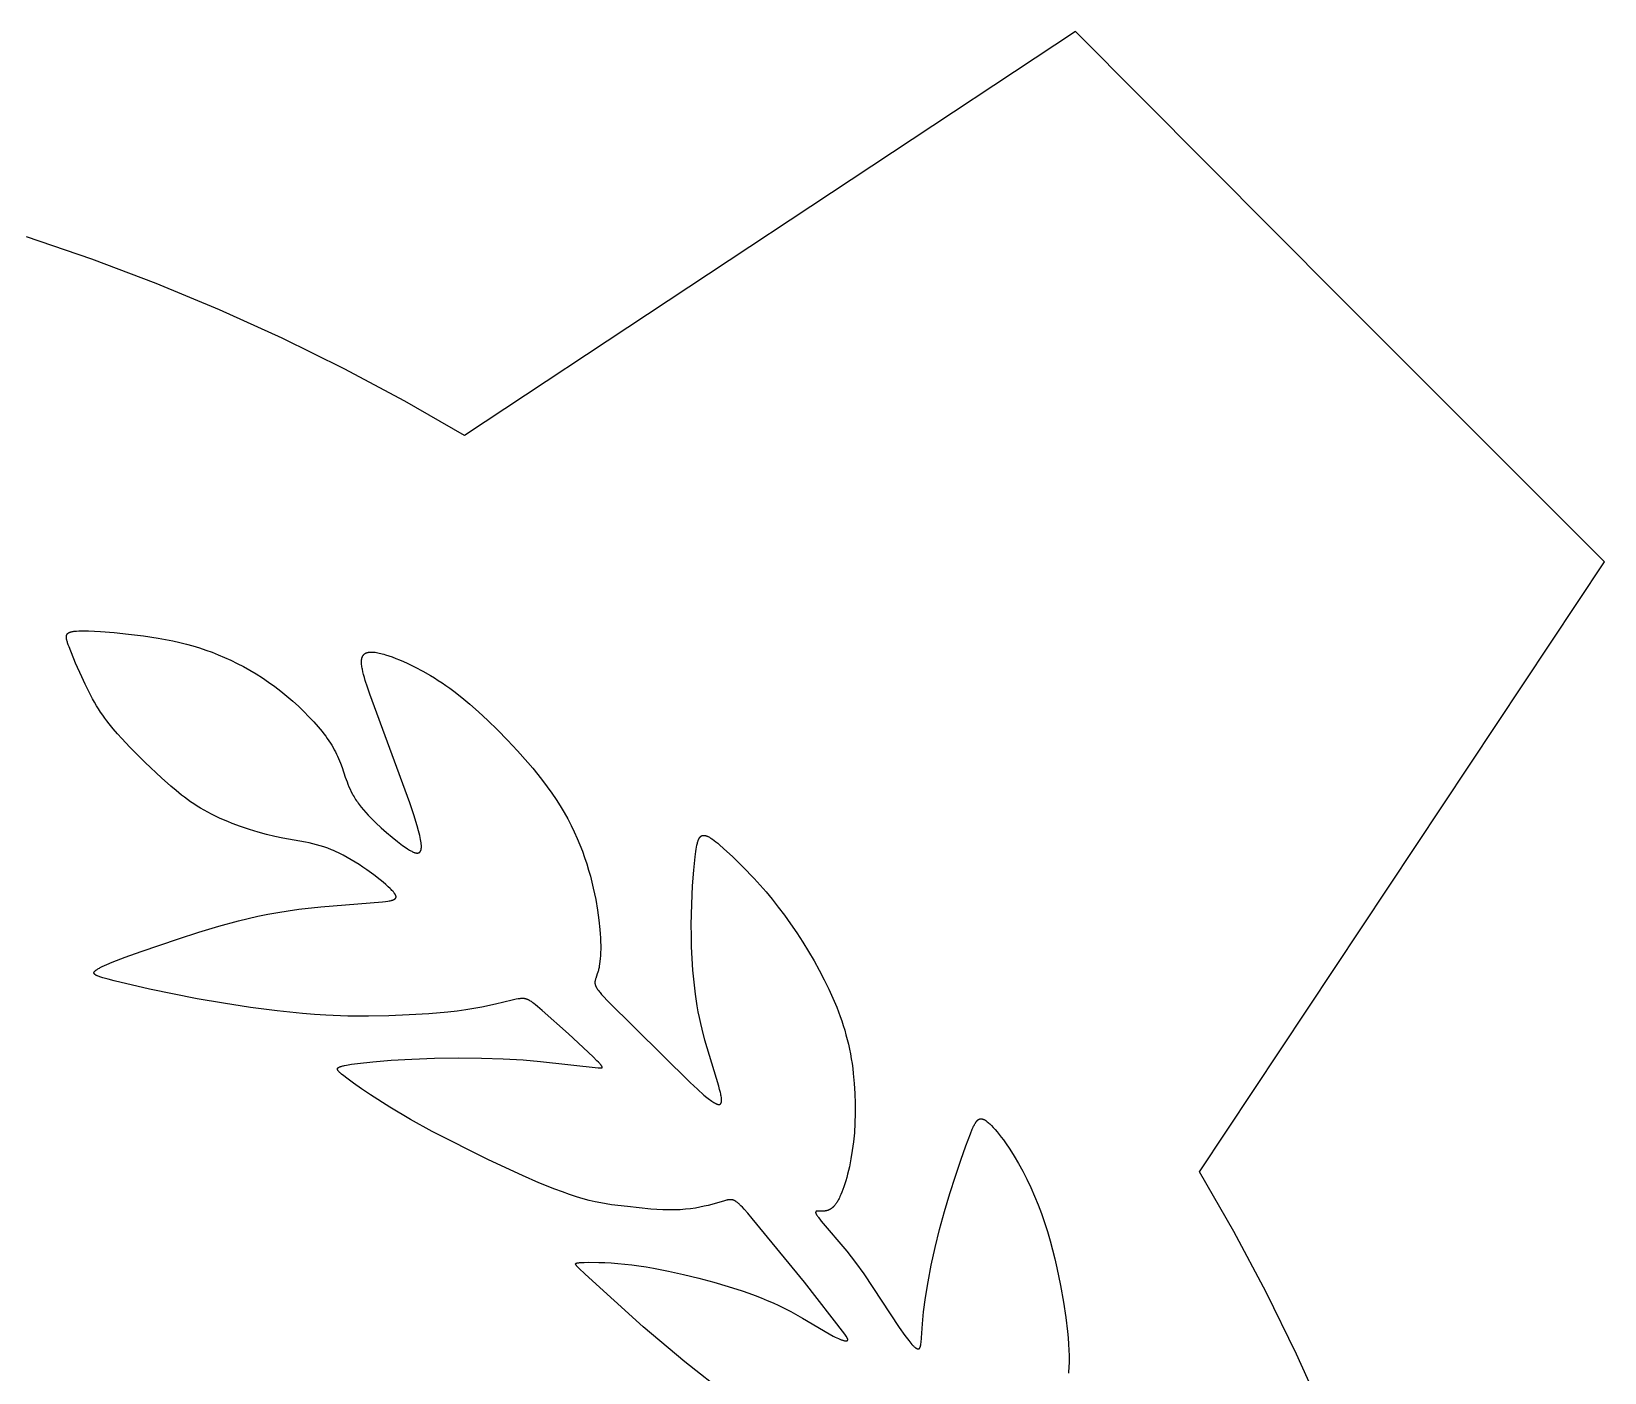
# Model space of a CAD drawing. Extents: x 8280 to 8757, y 218 to 430.
# Drawn here: x 8425.9 to 8492.5, y 349.8 to 406.5 of the extents above; entities that cross this region are included whole.
import ezdxf

# ---------------------------------------------------------------- set-up
doc = ezdxf.new("R2010")
doc.units = 0
doc.header["$MEASUREMENT"] = 0
doc.layers.add('MAKE2D$VISIBLE$CURVES', color=7, linetype='CONTINUOUS')

msp = doc.modelspace()

# ---------------------------------------------------------------- linework, layer by layer
at = {"layer": 'MAKE2D$VISIBLE$CURVES', "color": 7}
for points in [[(8480.669, 347.944), (8479.47, 350.598), (8478.185, 353.213), (8476.816, 355.784), (8475.364, 358.31), (8492.507, 384.103), (8481.301, 395.309), (8470.124, 406.545), (8444.263, 389.453), (8441.74, 390.907), (8439.171, 392.279), (8436.56, 393.568), (8433.908, 394.771), (8431.218, 395.887), (8428.494, 396.916), (8425.737, 397.857)], [(8455.385, 348.852), (8453.592, 350.271), (8451.832, 351.75), (8449.378, 353.98), (8449.101, 354.238), (8449.056, 354.284), (8449.037, 354.304), (8449.021, 354.322), (8449.014, 354.331), (8449.007, 354.339), (8449.001, 354.347), (8448.995, 354.355), (8448.99, 354.362), (8448.988, 354.366), (8448.986, 354.369), (8448.984, 354.372), (8448.982, 354.376), (8448.98, 354.379), (8448.979, 354.382), (8448.977, 354.385), (8448.976, 354.388), (8448.976, 354.389), (8448.975, 354.391), (8448.975, 354.392), (8448.974, 354.394), (8448.974, 354.395), (8448.973, 354.396), (8448.973, 354.398), (8448.973, 354.399), (8448.972, 354.4), (8448.972, 354.401), (8448.972, 354.403), (8448.972, 354.404), (8448.972, 354.405), (8448.972, 354.406), (8448.972, 354.408), (8448.972, 354.409), (8448.972, 354.41), (8448.972, 354.411), (8448.972, 354.412), (8448.972, 354.413), (8448.972, 354.415), (8448.972, 354.416), (8448.973, 354.417), (8448.973, 354.418), (8448.973, 354.419), (8448.974, 354.42), (8448.974, 354.421), (8448.975, 354.422), (8448.975, 354.423), (8448.976, 354.424), (8448.976, 354.425), (8448.977, 354.426), (8448.977, 354.427), (8448.978, 354.427), (8448.979, 354.428), (8448.979, 354.429), (8448.98, 354.43), (8448.981, 354.431), (8448.982, 354.432), (8448.983, 354.433), (8448.984, 354.433), (8448.985, 354.434), (8448.986, 354.435), (8448.987, 354.436), (8448.988, 354.437), (8448.989, 354.437), (8448.99, 354.438), (8448.991, 354.439), (8448.992, 354.44), (8448.994, 354.44), (8448.995, 354.441), (8448.996, 354.442), (8448.999, 354.443), (8449.002, 354.444), (8449.005, 354.445), (8449.008, 354.447), (8449.011, 354.448), (8449.015, 354.449), (8449.019, 354.45), (8449.022, 354.451), (8449.03, 354.453), (8449.039, 354.455), (8449.048, 354.456), (8449.058, 354.458), (8449.079, 354.461), (8449.103, 354.463), (8449.129, 354.465), (8449.188, 354.469), (8449.333, 354.474), (8449.511, 354.478), (8449.951, 354.474), (8450.205, 354.466), (8450.475, 354.452), (8450.758, 354.432), (8451.051, 354.406), (8451.348, 354.372), (8451.65, 354.331), (8451.957, 354.283), (8452.266, 354.23), (8452.895, 354.106), (8453.534, 353.963), (8454.178, 353.805), (8454.815, 353.634), (8455.432, 353.454), (8456.018, 353.267), (8456.295, 353.172), (8456.562, 353.074), (8456.822, 352.974), (8457.076, 352.869), (8457.326, 352.76), (8457.574, 352.645), (8457.821, 352.523), (8458.07, 352.393), (8458.572, 352.114), (8459.7, 351.454), (8459.875, 351.359), (8459.954, 351.318), (8460.027, 351.282), (8460.094, 351.252), (8460.155, 351.225), (8460.21, 351.204), (8460.236, 351.194), (8460.26, 351.186), (8460.283, 351.179), (8460.305, 351.173), (8460.325, 351.167), (8460.344, 351.163), (8460.353, 351.161), (8460.362, 351.16), (8460.37, 351.159), (8460.378, 351.157), (8460.386, 351.157), (8460.393, 351.156), (8460.4, 351.156), (8460.407, 351.155), (8460.414, 351.155), (8460.417, 351.155), (8460.42, 351.156), (8460.423, 351.156), (8460.426, 351.156), (8460.429, 351.156), (8460.431, 351.157), (8460.434, 351.157), (8460.437, 351.158), (8460.439, 351.158), (8460.442, 351.159), (8460.444, 351.159), (8460.446, 351.16), (8460.449, 351.161), (8460.451, 351.161), (8460.453, 351.162), (8460.455, 351.163), (8460.457, 351.164), (8460.459, 351.165), (8460.46, 351.165), (8460.461, 351.166), (8460.462, 351.166), (8460.463, 351.167), (8460.463, 351.167), (8460.464, 351.168), (8460.465, 351.168), (8460.466, 351.169), (8460.467, 351.17), (8460.467, 351.17), (8460.468, 351.171), (8460.469, 351.171), (8460.47, 351.172), (8460.47, 351.173), (8460.471, 351.173), (8460.472, 351.174), (8460.472, 351.175), (8460.473, 351.175), (8460.474, 351.176), (8460.474, 351.177), (8460.475, 351.177), (8460.475, 351.178), (8460.476, 351.179), (8460.476, 351.18), (8460.477, 351.18), (8460.477, 351.181), (8460.478, 351.182), (8460.478, 351.183), (8460.479, 351.184), (8460.479, 351.184), (8460.48, 351.185), (8460.48, 351.186), (8460.48, 351.187), (8460.481, 351.188), (8460.481, 351.189), (8460.481, 351.19), (8460.482, 351.19), (8460.482, 351.191), (8460.482, 351.192), (8460.483, 351.193), (8460.483, 351.194), (8460.483, 351.195), (8460.483, 351.196), (8460.484, 351.197), (8460.484, 351.198), (8460.484, 351.199), (8460.484, 351.201), (8460.484, 351.203), (8460.485, 351.205), (8460.485, 351.207), (8460.485, 351.209), (8460.485, 351.211), (8460.485, 351.214), (8460.484, 351.216), (8460.484, 351.218), (8460.484, 351.22), (8460.484, 351.223), (8460.483, 351.225), (8460.483, 351.228), (8460.482, 351.23), (8460.482, 351.233), (8460.481, 351.235), (8460.48, 351.238), (8460.479, 351.243), (8460.477, 351.249), (8460.475, 351.254), (8460.472, 351.26), (8460.47, 351.266), (8460.467, 351.272), (8460.464, 351.279), (8460.461, 351.285), (8460.453, 351.299), (8460.445, 351.313), (8460.436, 351.328), (8460.426, 351.343), (8460.415, 351.36), (8460.39, 351.395), (8460.363, 351.433), (8458.651, 353.635), (8456.444, 356.336), (8456.254, 356.558), (8456.096, 356.734), (8456.028, 356.807), (8455.967, 356.871), (8455.911, 356.926), (8455.885, 356.95), (8455.86, 356.973), (8455.836, 356.993), (8455.813, 357.012), (8455.791, 357.029), (8455.77, 357.044), (8455.759, 357.051), (8455.749, 357.058), (8455.739, 357.064), (8455.729, 357.07), (8455.72, 357.076), (8455.71, 357.081), (8455.701, 357.086), (8455.692, 357.09), (8455.682, 357.094), (8455.673, 357.098), (8455.664, 357.102), (8455.655, 357.105), (8455.646, 357.108), (8455.638, 357.111), (8455.629, 357.114), (8455.62, 357.116), (8455.611, 357.118), (8455.603, 357.12), (8455.594, 357.121), (8455.585, 357.123), (8455.576, 357.124), (8455.568, 357.125), (8455.559, 357.126), (8455.55, 357.126), (8455.541, 357.127), (8455.532, 357.127), (8455.514, 357.127), (8455.495, 357.126), (8455.476, 357.125), (8455.457, 357.124), (8455.438, 357.121), (8455.418, 357.118), (8455.398, 357.115), (8455.377, 357.111), (8455.356, 357.107), (8455.312, 357.097), (8455.266, 357.085), (8454.736, 356.928), (8454.582, 356.888), (8454.414, 356.848), (8454.233, 356.811), (8454.039, 356.776), (8453.834, 356.746), (8453.618, 356.722), (8453.506, 356.712), (8453.392, 356.705), (8453.276, 356.699), (8453.157, 356.695), (8453.037, 356.693), (8452.914, 356.694), (8452.665, 356.701), (8452.412, 356.715), (8452.157, 356.733), (8451.164, 356.835), (8450.483, 356.916), (8450.259, 356.949), (8450.031, 356.989), (8449.795, 357.037), (8449.548, 357.095), (8449.287, 357.165), (8449.01, 357.249), (8448.717, 357.346), (8448.409, 357.454), (8448.09, 357.574), (8447.419, 357.844), (8446.717, 358.148), (8445.288, 358.816), (8442.905, 360.018), (8441.988, 360.52), (8441.11, 361.042), (8440.286, 361.57), (8439.91, 361.824), (8439.573, 362.06), (8439.288, 362.27), (8439.169, 362.362), (8439.067, 362.443), (8439.024, 362.48), (8439.004, 362.497), (8438.985, 362.514), (8438.968, 362.53), (8438.953, 362.545), (8438.946, 362.553), (8438.939, 362.56), (8438.933, 362.567), (8438.927, 362.575), (8438.921, 362.582), (8438.916, 362.588), (8438.914, 362.592), (8438.912, 362.595), (8438.91, 362.598), (8438.908, 362.602), (8438.906, 362.605), (8438.904, 362.608), (8438.902, 362.611), (8438.901, 362.615), (8438.899, 362.618), (8438.898, 362.621), (8438.897, 362.624), (8438.895, 362.627), (8438.894, 362.63), (8438.894, 362.632), (8438.894, 362.633), (8438.893, 362.635), (8438.893, 362.636), (8438.893, 362.638), (8438.892, 362.639), (8438.892, 362.641), (8438.892, 362.642), (8438.892, 362.643), (8438.891, 362.645), (8438.891, 362.646), (8438.891, 362.648), (8438.891, 362.649), (8438.891, 362.651), (8438.891, 362.652), (8438.891, 362.654), (8438.891, 362.655), (8438.891, 362.656), (8438.891, 362.658), (8438.891, 362.659), (8438.892, 362.661), (8438.892, 362.662), (8438.892, 362.663), (8438.892, 362.665), (8438.893, 362.666), (8438.893, 362.667), (8438.893, 362.669), (8438.894, 362.67), (8438.894, 362.671), (8438.895, 362.673), (8438.895, 362.674), (8438.896, 362.676), (8438.897, 362.677), (8438.897, 362.678), (8438.898, 362.679), (8438.899, 362.681), (8438.899, 362.682), (8438.9, 362.683), (8438.901, 362.685), (8438.902, 362.686), (8438.903, 362.687), (8438.903, 362.689), (8438.904, 362.69), (8438.905, 362.691), (8438.906, 362.692), (8438.907, 362.694), (8438.908, 362.695), (8438.91, 362.696), (8438.912, 362.699), (8438.914, 362.701), (8438.917, 362.704), (8438.92, 362.706), (8438.923, 362.709), (8438.926, 362.711), (8438.929, 362.713), (8438.932, 362.716), (8438.936, 362.718), (8438.94, 362.721), (8438.944, 362.723), (8438.948, 362.725), (8438.952, 362.728), (8438.96, 362.732), (8438.97, 362.737), (8438.98, 362.741), (8438.991, 362.746), (8439.002, 362.75), (8439.014, 362.755), (8439.027, 362.759), (8439.054, 362.768), (8439.084, 362.777), (8439.117, 362.785), (8439.153, 362.794), (8439.192, 362.802), (8439.279, 362.82), (8439.489, 362.855), (8439.746, 362.89), (8440.384, 362.96), (8441.16, 363.023), (8442.045, 363.074), (8443.005, 363.109), (8443.999, 363.125), (8444.981, 363.12), (8445.909, 363.092), (8446.745, 363.041), (8447.481, 362.975), (8449.926, 362.706), (8449.966, 362.703), (8450.002, 362.7), (8450.018, 362.7), (8450.026, 362.7), (8450.033, 362.7), (8450.04, 362.7), (8450.046, 362.7), (8450.052, 362.701), (8450.055, 362.701), (8450.058, 362.701), (8450.061, 362.702), (8450.064, 362.702), (8450.066, 362.703), (8450.069, 362.703), (8450.071, 362.704), (8450.072, 362.704), (8450.073, 362.705), (8450.074, 362.705), (8450.075, 362.705), (8450.076, 362.706), (8450.077, 362.706), (8450.078, 362.707), (8450.079, 362.707), (8450.08, 362.707), (8450.081, 362.708), (8450.082, 362.708), (8450.083, 362.709), (8450.084, 362.709), (8450.084, 362.71), (8450.085, 362.711), (8450.086, 362.711), (8450.086, 362.712), (8450.087, 362.712), (8450.088, 362.713), (8450.088, 362.714), (8450.089, 362.714), (8450.09, 362.715), (8450.09, 362.716), (8450.091, 362.716), (8450.091, 362.717), (8450.092, 362.718), (8450.092, 362.719), (8450.092, 362.719), (8450.093, 362.72), (8450.093, 362.721), (8450.093, 362.722), (8450.094, 362.723), (8450.094, 362.723), (8450.094, 362.724), (8450.094, 362.725), (8450.094, 362.726), (8450.094, 362.727), (8450.094, 362.728), (8450.095, 362.729), (8450.095, 362.73), (8450.095, 362.731), (8450.094, 362.732), (8450.094, 362.733), (8450.094, 362.734), (8450.094, 362.736), (8450.094, 362.737), (8450.094, 362.738), (8450.094, 362.739), (8450.093, 362.74), (8450.093, 362.741), (8450.093, 362.743), (8450.092, 362.744), (8450.092, 362.745), (8450.091, 362.747), (8450.09, 362.749), (8450.089, 362.752), (8450.088, 362.755), (8450.087, 362.758), (8450.085, 362.761), (8450.084, 362.764), (8450.082, 362.768), (8450.08, 362.771), (8450.076, 362.778), (8450.071, 362.785), (8450.065, 362.793), (8450.059, 362.802), (8450.053, 362.811), (8450.045, 362.82), (8450.029, 362.84), (8450.01, 362.862), (8449.988, 362.886), (8449.936, 362.941), (8449.873, 363.005), (8449.71, 363.165), (8448.664, 364.137), (8447.559, 365.13), (8447.362, 365.3), (8447.278, 365.37), (8447.202, 365.431), (8447.166, 365.458), (8447.132, 365.483), (8447.099, 365.506), (8447.068, 365.527), (8447.037, 365.546), (8447.022, 365.554), (8447.008, 365.562), (8446.993, 365.57), (8446.979, 365.577), (8446.965, 365.584), (8446.951, 365.591), (8446.937, 365.597), (8446.923, 365.602), (8446.909, 365.607), (8446.895, 365.612), (8446.882, 365.616), (8446.868, 365.62), (8446.854, 365.624), (8446.841, 365.627), (8446.827, 365.629), (8446.813, 365.632), (8446.799, 365.634), (8446.785, 365.635), (8446.771, 365.637), (8446.757, 365.638), (8446.743, 365.638), (8446.728, 365.639), (8446.714, 365.639), (8446.699, 365.638), (8446.684, 365.638), (8446.668, 365.637), (8446.637, 365.634), (8446.604, 365.63), (8446.57, 365.625), (8446.534, 365.62), (8446.458, 365.605), (8446.283, 365.568), (8445.587, 365.404), (8444.996, 365.277), (8444.667, 365.216), (8444.319, 365.159), (8443.952, 365.108), (8443.57, 365.064), (8442.766, 364.994), (8441.927, 364.945), (8441.071, 364.912), (8440.21, 364.894), (8439.328, 364.897), (8438.402, 364.929), (8437.915, 364.958), (8437.409, 364.998), (8436.335, 365.11), (8435.209, 365.258), (8434.069, 365.434), (8432.953, 365.63), (8430.941, 366.04), (8429.446, 366.389), (8429.184, 366.456), (8428.97, 366.514), (8428.881, 366.541), (8428.841, 366.555), (8428.804, 366.567), (8428.77, 366.58), (8428.739, 366.593), (8428.725, 366.599), (8428.711, 366.605), (8428.698, 366.611), (8428.686, 366.618), (8428.674, 366.624), (8428.664, 366.63), (8428.654, 366.636), (8428.649, 366.639), (8428.644, 366.642), (8428.64, 366.646), (8428.636, 366.649), (8428.632, 366.652), (8428.628, 366.655), (8428.624, 366.658), (8428.621, 366.661), (8428.617, 366.664), (8428.614, 366.667), (8428.611, 366.671), (8428.609, 366.674), (8428.607, 366.675), (8428.606, 366.677), (8428.605, 366.678), (8428.604, 366.68), (8428.603, 366.682), (8428.602, 366.683), (8428.601, 366.685), (8428.6, 366.686), (8428.599, 366.688), (8428.598, 366.69), (8428.597, 366.691), (8428.596, 366.693), (8428.595, 366.694), (8428.595, 366.696), (8428.594, 366.698), (8428.593, 366.699), (8428.593, 366.701), (8428.592, 366.703), (8428.592, 366.704), (8428.591, 366.706), (8428.591, 366.707), (8428.59, 366.709), (8428.59, 366.711), (8428.59, 366.712), (8428.59, 366.714), (8428.589, 366.716), (8428.589, 366.717), (8428.589, 366.719), (8428.589, 366.721), (8428.589, 366.722), (8428.589, 366.724), (8428.589, 366.726), (8428.589, 366.727), (8428.59, 366.729), (8428.59, 366.731), (8428.59, 366.733), (8428.59, 366.734), (8428.591, 366.736), (8428.591, 366.738), (8428.592, 366.739), (8428.592, 366.741), (8428.593, 366.743), (8428.593, 366.745), (8428.594, 366.746), (8428.595, 366.748), (8428.595, 366.75), (8428.596, 366.752), (8428.597, 366.753), (8428.598, 366.755), (8428.599, 366.757), (8428.599, 366.759), (8428.6, 366.76), (8428.603, 366.764), (8428.605, 366.768), (8428.607, 366.771), (8428.61, 366.775), (8428.613, 366.779), (8428.616, 366.782), (8428.619, 366.786), (8428.622, 366.79), (8428.626, 366.794), (8428.629, 366.798), (8428.633, 366.801), (8428.637, 366.805), (8428.646, 366.813), (8428.655, 366.821), (8428.665, 366.829), (8428.676, 366.838), (8428.687, 366.846), (8428.699, 366.855), (8428.726, 366.872), (8428.754, 366.89), (8428.786, 366.909), (8428.82, 366.928), (8428.857, 366.948), (8428.938, 366.989), (8429.03, 367.032), (8429.13, 367.078), (8429.359, 367.174), (8429.914, 367.389), (8430.584, 367.631), (8432.168, 368.169), (8433.021, 368.44), (8433.873, 368.695), (8434.702, 368.921), (8435.112, 369.022), (8435.524, 369.116), (8435.941, 369.202), (8436.366, 369.281), (8436.802, 369.351), (8437.253, 369.413), (8438.194, 369.515), (8440.799, 369.726), (8440.921, 369.741), (8441.028, 369.757), (8441.076, 369.765), (8441.121, 369.774), (8441.161, 369.784), (8441.18, 369.789), (8441.199, 369.794), (8441.216, 369.799), (8441.232, 369.805), (8441.247, 369.81), (8441.262, 369.816), (8441.269, 369.819), (8441.275, 369.822), (8441.282, 369.825), (8441.288, 369.828), (8441.294, 369.832), (8441.3, 369.835), (8441.305, 369.838), (8441.311, 369.841), (8441.316, 369.845), (8441.321, 369.848), (8441.325, 369.852), (8441.33, 369.855), (8441.334, 369.859), (8441.336, 369.861), (8441.338, 369.863), (8441.34, 369.865), (8441.342, 369.866), (8441.343, 369.868), (8441.345, 369.87), (8441.347, 369.872), (8441.349, 369.874), (8441.35, 369.876), (8441.352, 369.878), (8441.353, 369.88), (8441.355, 369.882), (8441.356, 369.884), (8441.357, 369.886), (8441.358, 369.888), (8441.36, 369.89), (8441.361, 369.892), (8441.362, 369.894), (8441.363, 369.897), (8441.364, 369.899), (8441.365, 369.901), (8441.366, 369.903), (8441.366, 369.905), (8441.367, 369.907), (8441.368, 369.91), (8441.369, 369.912), (8441.369, 369.914), (8441.37, 369.916), (8441.37, 369.919), (8441.371, 369.921), (8441.371, 369.923), (8441.371, 369.926), (8441.372, 369.928), (8441.372, 369.931), (8441.372, 369.933), (8441.372, 369.935), (8441.372, 369.938), (8441.372, 369.94), (8441.372, 369.943), (8441.372, 369.945), (8441.372, 369.948), (8441.371, 369.95), (8441.371, 369.953), (8441.371, 369.956), (8441.37, 369.958), (8441.37, 369.961), (8441.37, 369.964), (8441.369, 369.966), (8441.368, 369.972), (8441.366, 369.977), (8441.365, 369.983), (8441.363, 369.988), (8441.36, 369.994), (8441.358, 370), (8441.356, 370.006), (8441.353, 370.012), (8441.35, 370.018), (8441.347, 370.024), (8441.343, 370.031), (8441.34, 370.037), (8441.336, 370.044), (8441.327, 370.057), (8441.318, 370.07), (8441.308, 370.085), (8441.297, 370.099), (8441.286, 370.114), (8441.273, 370.129), (8441.26, 370.145), (8441.23, 370.178), (8441.198, 370.212), (8441.162, 370.249), (8441.122, 370.287), (8441.034, 370.369), (8440.934, 370.459), (8440.822, 370.554), (8440.7, 370.654), (8440.429, 370.865), (8440.13, 371.083), (8439.972, 371.192), (8439.81, 371.3), (8439.645, 371.406), (8439.477, 371.508), (8439.309, 371.606), (8439.14, 371.698), (8438.972, 371.784), (8438.806, 371.862), (8438.723, 371.898), (8438.642, 371.932), (8438.481, 371.995), (8438.322, 372.051), (8438.164, 372.1), (8438.008, 372.144), (8437.852, 372.184), (8437.697, 372.219), (8437.542, 372.252), (8436.585, 372.426), (8436.247, 372.495), (8435.896, 372.578), (8435.533, 372.676), (8435.165, 372.787), (8434.796, 372.911), (8434.431, 373.048), (8434.251, 373.12), (8434.073, 373.195), (8433.899, 373.272), (8433.729, 373.352), (8433.563, 373.434), (8433.402, 373.518), (8433.246, 373.604), (8433.095, 373.692), (8432.95, 373.781), (8432.81, 373.872), (8432.674, 373.964), (8432.544, 374.056), (8432.417, 374.15), (8432.295, 374.243), (8432.062, 374.43), (8431.844, 374.615), (8431.447, 374.972), (8430.758, 375.622), (8430.107, 376.272), (8429.762, 376.634), (8429.584, 376.83), (8429.405, 377.039), (8429.226, 377.261), (8429.136, 377.377), (8429.047, 377.498), (8428.959, 377.623), (8428.871, 377.752), (8428.785, 377.886), (8428.699, 378.025), (8428.614, 378.169), (8428.531, 378.316), (8428.37, 378.62), (8428.216, 378.93), (8428.071, 379.239), (8427.815, 379.824), (8427.534, 380.517), (8427.502, 380.603), (8427.475, 380.681), (8427.464, 380.718), (8427.453, 380.752), (8427.444, 380.785), (8427.437, 380.816), (8427.434, 380.831), (8427.431, 380.845), (8427.428, 380.859), (8427.426, 380.873), (8427.425, 380.886), (8427.423, 380.899), (8427.422, 380.911), (8427.422, 380.923), (8427.422, 380.935), (8427.422, 380.941), (8427.422, 380.947), (8427.422, 380.952), (8427.423, 380.958), (8427.423, 380.963), (8427.424, 380.968), (8427.424, 380.973), (8427.425, 380.979), (8427.426, 380.984), (8427.427, 380.989), (8427.428, 380.993), (8427.43, 380.998), (8427.431, 381.003), (8427.432, 381.008), (8427.434, 381.012), (8427.436, 381.017), (8427.437, 381.021), (8427.439, 381.025), (8427.441, 381.03), (8427.443, 381.034), (8427.446, 381.038), (8427.448, 381.042), (8427.45, 381.046), (8427.453, 381.05), (8427.456, 381.054), (8427.458, 381.057), (8427.461, 381.061), (8427.464, 381.065), (8427.467, 381.068), (8427.471, 381.072), (8427.474, 381.075), (8427.478, 381.078), (8427.481, 381.082), (8427.485, 381.085), (8427.489, 381.088), (8427.493, 381.091), (8427.497, 381.094), (8427.501, 381.097), (8427.506, 381.1), (8427.51, 381.103), (8427.515, 381.106), (8427.519, 381.109), (8427.524, 381.111), (8427.529, 381.114), (8427.534, 381.116), (8427.54, 381.119), (8427.55, 381.124), (8427.562, 381.129), (8427.574, 381.133), (8427.586, 381.137), (8427.599, 381.141), (8427.612, 381.145), (8427.626, 381.149), (8427.641, 381.153), (8427.672, 381.159), (8427.705, 381.165), (8427.74, 381.171), (8427.777, 381.176), (8427.816, 381.18), (8427.856, 381.184), (8427.944, 381.189), (8428.039, 381.193), (8428.14, 381.194), (8428.362, 381.191), (8428.606, 381.182), (8428.869, 381.166), (8429.44, 381.118), (8430.052, 381.054), (8430.682, 380.974), (8431.313, 380.877), (8431.622, 380.822), (8431.924, 380.762), (8432.217, 380.697), (8432.502, 380.626), (8432.779, 380.55), (8433.052, 380.468), (8433.32, 380.379), (8433.585, 380.282), (8433.85, 380.178), (8434.114, 380.066), (8434.38, 379.945), (8434.647, 379.816), (8434.915, 379.677), (8435.182, 379.529), (8435.449, 379.371), (8435.715, 379.203), (8435.979, 379.024), (8436.242, 378.836), (8436.501, 378.637), (8436.755, 378.429), (8437.003, 378.215), (8437.243, 377.998), (8437.471, 377.779), (8437.688, 377.56), (8437.89, 377.344), (8438.075, 377.134), (8438.162, 377.032), (8438.243, 376.931), (8438.321, 376.831), (8438.394, 376.733), (8438.464, 376.637), (8438.529, 376.541), (8438.592, 376.446), (8438.65, 376.351), (8438.706, 376.258), (8438.758, 376.164), (8438.808, 376.071), (8438.855, 375.977), (8438.899, 375.883), (8438.941, 375.789), (8438.981, 375.695), (8439.018, 375.599), (8439.089, 375.405), (8439.224, 375.007), (8439.298, 374.802), (8439.338, 374.699), (8439.381, 374.595), (8439.428, 374.489), (8439.479, 374.383), (8439.534, 374.276), (8439.564, 374.223), (8439.595, 374.169), (8439.628, 374.115), (8439.662, 374.061), (8439.697, 374.006), (8439.734, 373.951), (8439.773, 373.897), (8439.814, 373.841), (8439.899, 373.731), (8439.991, 373.621), (8440.087, 373.51), (8440.188, 373.4), (8440.293, 373.29), (8440.401, 373.181), (8440.512, 373.073), (8440.74, 372.862), (8440.972, 372.658), (8441.204, 372.464), (8441.432, 372.282), (8441.649, 372.115), (8441.753, 372.04), (8441.852, 371.972), (8441.9, 371.942), (8441.946, 371.913), (8441.991, 371.887), (8442.034, 371.864), (8442.055, 371.854), (8442.075, 371.844), (8442.096, 371.835), (8442.115, 371.827), (8442.134, 371.819), (8442.153, 371.813), (8442.172, 371.807), (8442.18, 371.804), (8442.189, 371.802), (8442.198, 371.8), (8442.207, 371.798), (8442.215, 371.796), (8442.223, 371.795), (8442.232, 371.794), (8442.24, 371.793), (8442.248, 371.792), (8442.255, 371.791), (8442.263, 371.791), (8442.271, 371.791), (8442.278, 371.791), (8442.282, 371.791), (8442.285, 371.792), (8442.289, 371.792), (8442.292, 371.792), (8442.296, 371.793), (8442.299, 371.793), (8442.303, 371.794), (8442.306, 371.794), (8442.309, 371.795), (8442.313, 371.796), (8442.316, 371.797), (8442.319, 371.798), (8442.323, 371.799), (8442.326, 371.8), (8442.329, 371.801), (8442.332, 371.802), (8442.335, 371.803), (8442.338, 371.804), (8442.341, 371.806), (8442.344, 371.807), (8442.347, 371.809), (8442.35, 371.81), (8442.353, 371.812), (8442.355, 371.814), (8442.358, 371.815), (8442.361, 371.817), (8442.363, 371.819), (8442.366, 371.821), (8442.369, 371.823), (8442.371, 371.825), (8442.374, 371.827), (8442.376, 371.83), (8442.379, 371.832), (8442.381, 371.834), (8442.383, 371.837), (8442.386, 371.839), (8442.388, 371.842), (8442.39, 371.845), (8442.392, 371.848), (8442.394, 371.85), (8442.397, 371.853), (8442.399, 371.856), (8442.401, 371.859), (8442.403, 371.863), (8442.405, 371.866), (8442.406, 371.869), (8442.408, 371.873), (8442.41, 371.876), (8442.412, 371.88), (8442.414, 371.883), (8442.415, 371.887), (8442.417, 371.891), (8442.42, 371.898), (8442.423, 371.906), (8442.426, 371.915), (8442.428, 371.924), (8442.431, 371.933), (8442.433, 371.942), (8442.435, 371.952), (8442.437, 371.962), (8442.438, 371.972), (8442.44, 371.983), (8442.441, 371.994), (8442.442, 372.005), (8442.443, 372.017), (8442.444, 372.042), (8442.445, 372.068), (8442.444, 372.095), (8442.443, 372.124), (8442.441, 372.154), (8442.438, 372.186), (8442.435, 372.219), (8442.425, 372.291), (8442.412, 372.368), (8442.395, 372.45), (8442.376, 372.538), (8442.329, 372.729), (8442.271, 372.938), (8442.129, 373.403), (8441.958, 373.913), (8440.258, 378.512), (8440.157, 378.811), (8440.071, 379.086), (8440.034, 379.215), (8440, 379.337), (8439.971, 379.454), (8439.948, 379.564), (8439.938, 379.616), (8439.929, 379.667), (8439.923, 379.716), (8439.917, 379.763), (8439.914, 379.809), (8439.913, 379.831), (8439.912, 379.852), (8439.912, 379.874), (8439.912, 379.894), (8439.912, 379.914), (8439.914, 379.934), (8439.915, 379.953), (8439.917, 379.972), (8439.92, 379.99), (8439.923, 380.008), (8439.926, 380.026), (8439.928, 380.034), (8439.931, 380.042), (8439.933, 380.05), (8439.935, 380.059), (8439.938, 380.067), (8439.94, 380.074), (8439.943, 380.082), (8439.946, 380.09), (8439.949, 380.097), (8439.952, 380.104), (8439.956, 380.112), (8439.959, 380.119), (8439.963, 380.125), (8439.966, 380.132), (8439.97, 380.139), (8439.974, 380.145), (8439.979, 380.152), (8439.983, 380.158), (8439.987, 380.164), (8439.992, 380.17), (8439.997, 380.176), (8440.002, 380.182), (8440.007, 380.187), (8440.012, 380.193), (8440.018, 380.198), (8440.023, 380.203), (8440.029, 380.208), (8440.035, 380.213), (8440.041, 380.218), (8440.047, 380.223), (8440.053, 380.227), (8440.06, 380.231), (8440.066, 380.236), (8440.073, 380.24), (8440.08, 380.243), (8440.087, 380.247), (8440.095, 380.251), (8440.102, 380.254), (8440.11, 380.258), (8440.118, 380.261), (8440.125, 380.264), (8440.134, 380.267), (8440.142, 380.27), (8440.15, 380.272), (8440.159, 380.275), (8440.168, 380.277), (8440.177, 380.279), (8440.186, 380.281), (8440.196, 380.283), (8440.205, 380.285), (8440.215, 380.286), (8440.225, 380.288), (8440.245, 380.29), (8440.266, 380.292), (8440.288, 380.293), (8440.311, 380.294), (8440.334, 380.294), (8440.358, 380.293), (8440.382, 380.292), (8440.407, 380.29), (8440.433, 380.288), (8440.487, 380.282), (8440.543, 380.274), (8440.601, 380.263), (8440.662, 380.251), (8440.724, 380.237), (8440.789, 380.22), (8440.856, 380.202), (8440.924, 380.182), (8441.065, 380.137), (8441.213, 380.085), (8441.366, 380.027), (8441.522, 379.963), (8441.683, 379.894), (8441.846, 379.82), (8442.176, 379.659), (8442.506, 379.484), (8442.832, 379.297), (8442.994, 379.199), (8443.156, 379.097), (8443.318, 378.99), (8443.481, 378.878), (8443.645, 378.762), (8443.811, 378.639), (8444.149, 378.375), (8444.5, 378.083), (8444.867, 377.759), (8445.254, 377.4), (8445.663, 377.004), (8446.087, 376.573), (8446.518, 376.112), (8446.947, 375.626), (8447.159, 375.375), (8447.366, 375.118), (8447.57, 374.858), (8447.767, 374.594), (8447.958, 374.326), (8448.142, 374.056), (8448.316, 373.784), (8448.481, 373.51), (8448.635, 373.235), (8448.778, 372.96), (8448.912, 372.685), (8449.035, 372.41), (8449.15, 372.137), (8449.255, 371.865), (8449.351, 371.596), (8449.44, 371.33), (8449.521, 371.067), (8449.594, 370.808), (8449.66, 370.554), (8449.719, 370.305), (8449.772, 370.061), (8449.819, 369.824), (8449.897, 369.371), (8449.956, 368.948), (8449.997, 368.558), (8450.011, 368.375), (8450.021, 368.2), (8450.028, 368.033), (8450.031, 367.875), (8450.031, 367.725), (8450.027, 367.583), (8450.021, 367.45), (8450.012, 367.325), (8450.001, 367.209), (8449.987, 367.101), (8449.97, 367.001), (8449.961, 366.955), (8449.952, 366.911), (8449.942, 366.869), (8449.932, 366.828), (8449.922, 366.79), (8449.911, 366.754), (8449.889, 366.687), (8449.821, 366.491), (8449.814, 366.467), (8449.807, 366.444), (8449.801, 366.42), (8449.798, 366.409), (8449.796, 366.398), (8449.794, 366.386), (8449.792, 366.375), (8449.79, 366.364), (8449.789, 366.353), (8449.788, 366.342), (8449.788, 366.331), (8449.787, 366.319), (8449.787, 366.308), (8449.788, 366.297), (8449.789, 366.286), (8449.79, 366.274), (8449.791, 366.263), (8449.793, 366.251), (8449.796, 366.239), (8449.798, 366.227), (8449.802, 366.215), (8449.805, 366.203), (8449.809, 366.191), (8449.814, 366.178), (8449.819, 366.166), (8449.825, 366.153), (8449.831, 366.139), (8449.837, 366.126), (8449.844, 366.112), (8449.852, 366.098), (8449.86, 366.084), (8449.869, 366.07), (8449.878, 366.055), (8449.899, 366.024), (8449.922, 365.992), (8449.947, 365.958), (8449.974, 365.923), (8450.004, 365.886), (8450.071, 365.809), (8450.146, 365.725), (8450.323, 365.539), (8453.821, 362.087), (8454.13, 361.797), (8454.402, 361.554), (8454.522, 361.454), (8454.63, 361.368), (8454.68, 361.331), (8454.727, 361.297), (8454.771, 361.267), (8454.813, 361.241), (8454.833, 361.229), (8454.852, 361.218), (8454.871, 361.208), (8454.889, 361.199), (8454.906, 361.19), (8454.923, 361.183), (8454.939, 361.177), (8454.947, 361.174), (8454.954, 361.171), (8454.962, 361.168), (8454.969, 361.166), (8454.976, 361.164), (8454.983, 361.162), (8454.99, 361.161), (8454.997, 361.159), (8455.003, 361.158), (8455.01, 361.157), (8455.016, 361.157), (8455.022, 361.156), (8455.025, 361.156), (8455.028, 361.156), (8455.031, 361.156), (8455.033, 361.156), (8455.036, 361.156), (8455.039, 361.156), (8455.042, 361.156), (8455.045, 361.157), (8455.047, 361.157), (8455.05, 361.157), (8455.052, 361.158), (8455.055, 361.158), (8455.058, 361.159), (8455.06, 361.159), (8455.062, 361.16), (8455.065, 361.16), (8455.067, 361.161), (8455.07, 361.162), (8455.072, 361.163), (8455.074, 361.164), (8455.076, 361.165), (8455.079, 361.166), (8455.081, 361.167), (8455.083, 361.168), (8455.085, 361.169), (8455.087, 361.17), (8455.089, 361.172), (8455.091, 361.173), (8455.093, 361.174), (8455.095, 361.176), (8455.097, 361.177), (8455.098, 361.179), (8455.1, 361.18), (8455.102, 361.182), (8455.104, 361.184), (8455.105, 361.186), (8455.107, 361.187), (8455.109, 361.189), (8455.11, 361.191), (8455.112, 361.193), (8455.113, 361.195), (8455.115, 361.197), (8455.116, 361.2), (8455.118, 361.202), (8455.119, 361.204), (8455.12, 361.206), (8455.122, 361.209), (8455.123, 361.211), (8455.124, 361.214), (8455.125, 361.216), (8455.126, 361.219), (8455.127, 361.222), (8455.129, 361.224), (8455.13, 361.227), (8455.132, 361.233), (8455.133, 361.239), (8455.135, 361.245), (8455.137, 361.251), (8455.138, 361.258), (8455.139, 361.264), (8455.141, 361.271), (8455.142, 361.279), (8455.143, 361.286), (8455.143, 361.294), (8455.144, 361.302), (8455.144, 361.31), (8455.145, 361.318), (8455.145, 361.335), (8455.145, 361.353), (8455.144, 361.372), (8455.143, 361.392), (8455.141, 361.413), (8455.139, 361.435), (8455.136, 361.457), (8455.129, 361.504), (8455.12, 361.555), (8455.109, 361.61), (8455.096, 361.667), (8455.065, 361.793), (8455.027, 361.931), (8454.442, 363.87), (8454.32, 364.341), (8454.263, 364.583), (8454.21, 364.828), (8454.161, 365.075), (8454.117, 365.324), (8454.041, 365.826), (8453.981, 366.33), (8453.935, 366.833), (8453.902, 367.331), (8453.88, 367.82), (8453.868, 368.298), (8453.865, 368.76), (8453.881, 369.625), (8453.917, 370.401), (8453.968, 371.072), (8454.026, 371.624), (8454.055, 371.851), (8454.071, 371.952), (8454.087, 372.045), (8454.103, 372.13), (8454.112, 372.169), (8454.121, 372.206), (8454.131, 372.242), (8454.141, 372.275), (8454.151, 372.306), (8454.157, 372.321), (8454.162, 372.336), (8454.168, 372.35), (8454.173, 372.363), (8454.179, 372.376), (8454.185, 372.388), (8454.191, 372.4), (8454.197, 372.412), (8454.204, 372.423), (8454.21, 372.433), (8454.217, 372.443), (8454.22, 372.448), (8454.224, 372.452), (8454.227, 372.457), (8454.231, 372.461), (8454.234, 372.466), (8454.238, 372.47), (8454.241, 372.474), (8454.245, 372.478), (8454.249, 372.482), (8454.253, 372.485), (8454.256, 372.489), (8454.26, 372.492), (8454.264, 372.496), (8454.268, 372.499), (8454.272, 372.502), (8454.276, 372.505), (8454.28, 372.508), (8454.284, 372.51), (8454.288, 372.513), (8454.293, 372.516), (8454.297, 372.518), (8454.301, 372.52), (8454.306, 372.522), (8454.31, 372.524), (8454.314, 372.526), (8454.319, 372.528), (8454.324, 372.529), (8454.328, 372.531), (8454.333, 372.532), (8454.338, 372.534), (8454.342, 372.535), (8454.347, 372.536), (8454.352, 372.537), (8454.357, 372.537), (8454.362, 372.538), (8454.367, 372.539), (8454.372, 372.539), (8454.377, 372.539), (8454.383, 372.54), (8454.388, 372.54), (8454.393, 372.54), (8454.398, 372.539), (8454.404, 372.539), (8454.409, 372.539), (8454.415, 372.538), (8454.421, 372.538), (8454.426, 372.537), (8454.432, 372.536), (8454.438, 372.535), (8454.444, 372.534), (8454.456, 372.531), (8454.468, 372.528), (8454.48, 372.525), (8454.493, 372.521), (8454.506, 372.516), (8454.519, 372.511), (8454.532, 372.506), (8454.546, 372.5), (8454.56, 372.494), (8454.574, 372.487), (8454.603, 372.473), (8454.632, 372.457), (8454.663, 372.439), (8454.695, 372.419), (8454.727, 372.398), (8454.761, 372.375), (8454.831, 372.325), (8454.904, 372.268), (8454.981, 372.206), (8455.061, 372.139), (8455.233, 371.987), (8455.616, 371.629), (8456.051, 371.203), (8456.525, 370.71), (8456.774, 370.437), (8457.028, 370.145), (8457.286, 369.835), (8457.547, 369.505), (8457.809, 369.157), (8458.069, 368.791), (8458.327, 368.413), (8458.578, 368.024), (8458.823, 367.629), (8459.057, 367.229), (8459.28, 366.83), (8459.489, 366.432), (8459.682, 366.04), (8459.859, 365.652), (8460.02, 365.266), (8460.094, 365.073), (8460.165, 364.88), (8460.232, 364.687), (8460.295, 364.492), (8460.355, 364.297), (8460.41, 364.101), (8460.462, 363.903), (8460.51, 363.703), (8460.554, 363.502), (8460.595, 363.298), (8460.632, 363.093), (8460.665, 362.885), (8460.695, 362.675), (8460.721, 362.464), (8460.762, 362.04), (8460.79, 361.614), (8460.803, 361.191), (8460.804, 360.772), (8460.791, 360.361), (8460.766, 359.961), (8460.728, 359.574), (8460.679, 359.203), (8460.62, 358.851), (8460.554, 358.519), (8460.481, 358.21), (8460.443, 358.065), (8460.403, 357.927), (8460.363, 357.796), (8460.323, 357.672), (8460.281, 357.556), (8460.24, 357.448), (8460.199, 357.348), (8460.157, 357.257), (8460.136, 357.213), (8460.116, 357.172), (8460.095, 357.133), (8460.074, 357.095), (8460.053, 357.06), (8460.032, 357.026), (8460.011, 356.994), (8459.99, 356.963), (8459.968, 356.934), (8459.947, 356.907), (8459.926, 356.881), (8459.904, 356.857), (8459.894, 356.845), (8459.883, 356.834), (8459.872, 356.823), (8459.861, 356.813), (8459.85, 356.803), (8459.84, 356.793), (8459.829, 356.784), (8459.818, 356.775), (8459.807, 356.766), (8459.796, 356.758), (8459.785, 356.75), (8459.774, 356.742), (8459.763, 356.735), (8459.752, 356.728), (8459.74, 356.721), (8459.729, 356.715), (8459.718, 356.709), (8459.707, 356.703), (8459.696, 356.698), (8459.684, 356.692), (8459.673, 356.688), (8459.662, 356.683), (8459.65, 356.679), (8459.639, 356.675), (8459.627, 356.671), (8459.616, 356.667), (8459.604, 356.664), (8459.593, 356.661), (8459.581, 356.658), (8459.569, 356.656), (8459.558, 356.654), (8459.546, 356.652), (8459.534, 356.65), (8459.522, 356.648), (8459.499, 356.646), (8459.475, 356.644), (8459.451, 356.643), (8459.428, 356.643), (8459.405, 356.643), (8459.276, 356.647), (8459.238, 356.648), (8459.221, 356.647), (8459.213, 356.647), (8459.206, 356.646), (8459.198, 356.646), (8459.191, 356.645), (8459.184, 356.644), (8459.181, 356.643), (8459.177, 356.643), (8459.174, 356.642), (8459.171, 356.641), (8459.168, 356.641), (8459.165, 356.64), (8459.163, 356.639), (8459.16, 356.638), (8459.157, 356.637), (8459.156, 356.636), (8459.155, 356.636), (8459.153, 356.635), (8459.152, 356.635), (8459.151, 356.634), (8459.15, 356.633), (8459.149, 356.633), (8459.148, 356.632), (8459.147, 356.632), (8459.146, 356.631), (8459.145, 356.63), (8459.144, 356.629), (8459.143, 356.629), (8459.142, 356.628), (8459.141, 356.627), (8459.14, 356.626), (8459.139, 356.626), (8459.138, 356.625), (8459.137, 356.624), (8459.137, 356.623), (8459.136, 356.622), (8459.135, 356.621), (8459.134, 356.62), (8459.134, 356.619), (8459.133, 356.618), (8459.132, 356.617), (8459.132, 356.616), (8459.131, 356.615), (8459.131, 356.614), (8459.13, 356.613), (8459.13, 356.612), (8459.129, 356.611), (8459.129, 356.61), (8459.129, 356.609), (8459.128, 356.608), (8459.128, 356.606), (8459.128, 356.605), (8459.127, 356.604), (8459.127, 356.603), (8459.127, 356.601), (8459.127, 356.6), (8459.126, 356.599), (8459.126, 356.597), (8459.126, 356.596), (8459.126, 356.595), (8459.126, 356.593), (8459.126, 356.592), (8459.126, 356.59), (8459.126, 356.589), (8459.126, 356.587), (8459.126, 356.586), (8459.127, 356.584), (8459.127, 356.582), (8459.127, 356.581), (8459.128, 356.577), (8459.128, 356.574), (8459.129, 356.57), (8459.13, 356.567), (8459.131, 356.563), (8459.132, 356.559), (8459.134, 356.555), (8459.135, 356.551), (8459.137, 356.547), (8459.139, 356.542), (8459.143, 356.533), (8459.147, 356.524), (8459.153, 356.514), (8459.158, 356.503), (8459.165, 356.492), (8459.172, 356.48), (8459.188, 356.456), (8459.207, 356.428), (8459.227, 356.399), (8459.251, 356.368), (8459.303, 356.3), (8459.364, 356.225), (8460.442, 354.956), (8460.633, 354.716), (8460.816, 354.475), (8461.165, 353.993), (8462.666, 351.725), (8462.905, 351.381), (8463.012, 351.236), (8463.063, 351.171), (8463.111, 351.111), (8463.158, 351.056), (8463.202, 351.007), (8463.243, 350.963), (8463.263, 350.943), (8463.283, 350.924), (8463.301, 350.907), (8463.32, 350.891), (8463.337, 350.877), (8463.346, 350.87), (8463.354, 350.864), (8463.363, 350.858), (8463.371, 350.853), (8463.379, 350.847), (8463.386, 350.843), (8463.394, 350.838), (8463.402, 350.834), (8463.409, 350.831), (8463.413, 350.829), (8463.416, 350.827), (8463.42, 350.826), (8463.423, 350.825), (8463.427, 350.823), (8463.43, 350.822), (8463.433, 350.821), (8463.437, 350.82), (8463.44, 350.819), (8463.443, 350.818), (8463.446, 350.818), (8463.45, 350.817), (8463.453, 350.816), (8463.456, 350.816), (8463.459, 350.816), (8463.462, 350.816), (8463.465, 350.815), (8463.468, 350.815), (8463.471, 350.815), (8463.472, 350.816), (8463.474, 350.816), (8463.475, 350.816), (8463.476, 350.816), (8463.478, 350.816), (8463.479, 350.816), (8463.481, 350.817), (8463.482, 350.817), (8463.483, 350.817), (8463.485, 350.817), (8463.486, 350.818), (8463.487, 350.818), (8463.489, 350.818), (8463.49, 350.819), (8463.491, 350.819), (8463.493, 350.82), (8463.494, 350.82), (8463.495, 350.821), (8463.496, 350.821), (8463.498, 350.822), (8463.499, 350.822), (8463.5, 350.823), (8463.501, 350.824), (8463.502, 350.824), (8463.504, 350.825), (8463.505, 350.826), (8463.506, 350.826), (8463.507, 350.827), (8463.508, 350.828), (8463.509, 350.829), (8463.51, 350.83), (8463.512, 350.83), (8463.513, 350.831), (8463.514, 350.832), (8463.515, 350.833), (8463.516, 350.834), (8463.517, 350.835), (8463.518, 350.836), (8463.52, 350.838), (8463.522, 350.84), (8463.524, 350.843), (8463.526, 350.845), (8463.528, 350.848), (8463.53, 350.85), (8463.532, 350.853), (8463.534, 350.856), (8463.535, 350.859), (8463.537, 350.862), (8463.539, 350.865), (8463.541, 350.868), (8463.542, 350.871), (8463.544, 350.875), (8463.545, 350.878), (8463.547, 350.882), (8463.55, 350.89), (8463.553, 350.898), (8463.556, 350.906), (8463.558, 350.915), (8463.561, 350.924), (8463.563, 350.934), (8463.568, 350.954), (8463.572, 350.976), (8463.576, 351), (8463.579, 351.025), (8463.586, 351.081), (8463.641, 351.871), (8463.693, 352.386), (8463.773, 352.984), (8463.881, 353.648), (8464.018, 354.36), (8464.183, 355.102), (8464.372, 355.862), (8464.582, 356.626), (8464.806, 357.383), (8465.039, 358.117), (8465.269, 358.802), (8465.485, 359.409), (8465.674, 359.907), (8465.755, 360.106), (8465.793, 360.192), (8465.811, 360.232), (8465.83, 360.27), (8465.848, 360.305), (8465.866, 360.338), (8465.884, 360.369), (8465.893, 360.383), (8465.902, 360.397), (8465.911, 360.411), (8465.92, 360.423), (8465.93, 360.435), (8465.939, 360.447), (8465.948, 360.458), (8465.957, 360.468), (8465.967, 360.478), (8465.971, 360.483), (8465.976, 360.487), (8465.981, 360.491), (8465.985, 360.496), (8465.99, 360.5), (8465.995, 360.504), (8466, 360.507), (8466.005, 360.511), (8466.01, 360.514), (8466.014, 360.518), (8466.019, 360.521), (8466.024, 360.524), (8466.029, 360.526), (8466.034, 360.529), (8466.039, 360.532), (8466.044, 360.534), (8466.049, 360.536), (8466.055, 360.538), (8466.06, 360.54), (8466.065, 360.542), (8466.07, 360.543), (8466.075, 360.545), (8466.081, 360.546), (8466.086, 360.547), (8466.092, 360.548), (8466.097, 360.549), (8466.102, 360.55), (8466.108, 360.55), (8466.113, 360.55), (8466.119, 360.551), (8466.125, 360.551), (8466.13, 360.551), (8466.136, 360.55), (8466.142, 360.55), (8466.148, 360.549), (8466.154, 360.548), (8466.16, 360.547), (8466.165, 360.546), (8466.172, 360.545), (8466.178, 360.544), (8466.184, 360.542), (8466.19, 360.54), (8466.196, 360.538), (8466.202, 360.536), (8466.209, 360.534), (8466.215, 360.532), (8466.222, 360.529), (8466.228, 360.527), (8466.241, 360.521), (8466.255, 360.514), (8466.269, 360.507), (8466.283, 360.499), (8466.297, 360.491), (8466.312, 360.481), (8466.327, 360.471), (8466.342, 360.461), (8466.357, 360.45), (8466.389, 360.426), (8466.422, 360.399), (8466.456, 360.369), (8466.491, 360.337), (8466.528, 360.303), (8466.565, 360.266), (8466.642, 360.185), (8466.723, 360.096), (8466.806, 359.998), (8466.892, 359.892), (8466.98, 359.778), (8467.07, 359.658), (8467.162, 359.531), (8467.347, 359.258), (8467.532, 358.965), (8467.715, 358.654), (8467.893, 358.328), (8468.065, 357.99), (8468.229, 357.641), (8468.387, 357.282), (8468.536, 356.915), (8468.678, 356.542), (8468.81, 356.162), (8468.933, 355.779), (8469.047, 355.394), (8469.151, 355.008), (8469.246, 354.624), (8469.333, 354.244), (8469.484, 353.502), (8469.608, 352.8), (8469.708, 352.151), (8469.783, 351.557), (8469.811, 351.28), (8469.832, 351.017), (8469.846, 350.767), (8469.853, 350.531), (8469.853, 350.307), (8469.85, 350.199), (8469.845, 350.093), (8469.839, 349.989), (8469.83, 349.886), (8469.82, 349.784)]]:
    msp.add_lwpolyline(points, dxfattribs=at)

doc.saveas('drawing.dxf')
